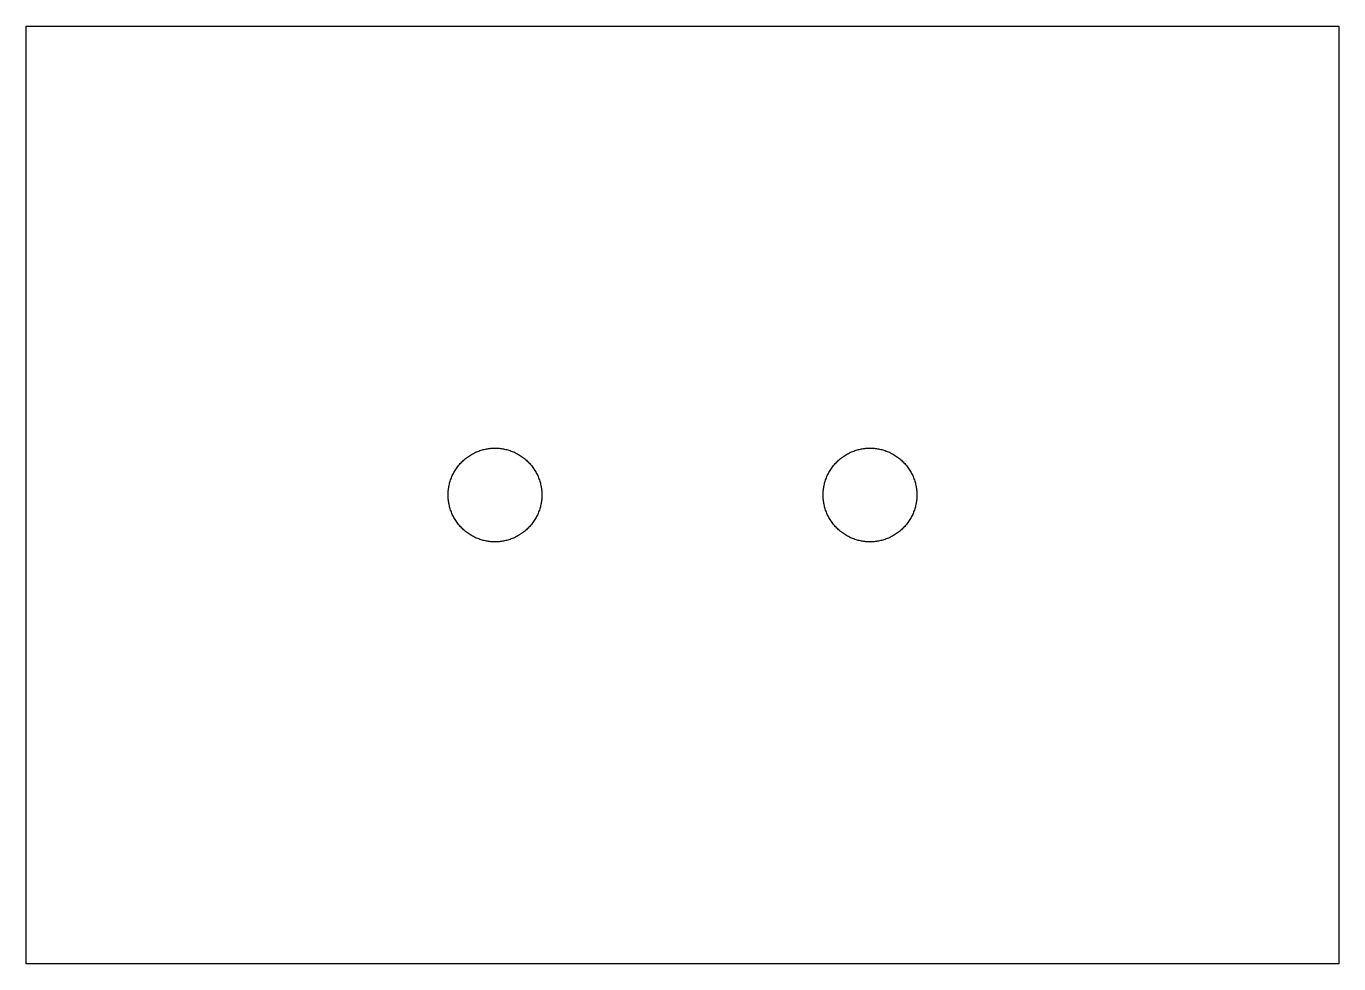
# Model space of a CAD drawing. Extents: x -13.3 to 13.3, y -9.5 to 9.5.
import ezdxf

# ---------------------------------------------------------------- set-up
doc = ezdxf.new("R2010")
doc.units = 0
doc.layers.get('0').update_dxf_attribs({"linetype": 'CONTINUOUS'})

msp = doc.modelspace()

# ---------------------------------------------------------------- linework, layer by layer
msp.add_lwpolyline([(-13.335, -9.525), (-13.335, 9.525), (13.335, 9.525), (13.335, -9.525)], close=True)
for points in [[(-4.7625, 0), (-4.7625, 0.9525), (-3.81, 0.9525)], [(-3.81, 0.9525), (-2.8575, 0.9525), (-2.8575, 0)], [(2.8575, 0), (2.8575, 0.9525), (3.81, 0.9525)], [(3.81, 0.9525), (4.7625, 0.9525), (4.7625, 0)], [(-3.81, -0.9525), (-4.7625, -0.9525), (-4.7625, 0)], [(-2.8575, 0), (-2.8575, -0.9525), (-3.81, -0.9525)], [(3.81, -0.9525), (2.8575, -0.9525), (2.8575, 0)], [(4.7625, 0), (4.7625, -0.9525), (3.81, -0.9525)]]:
    msp.add_rational_spline(points, [1, 0.707106781187, 1], degree=2)

doc.saveas('drawing.dxf')
